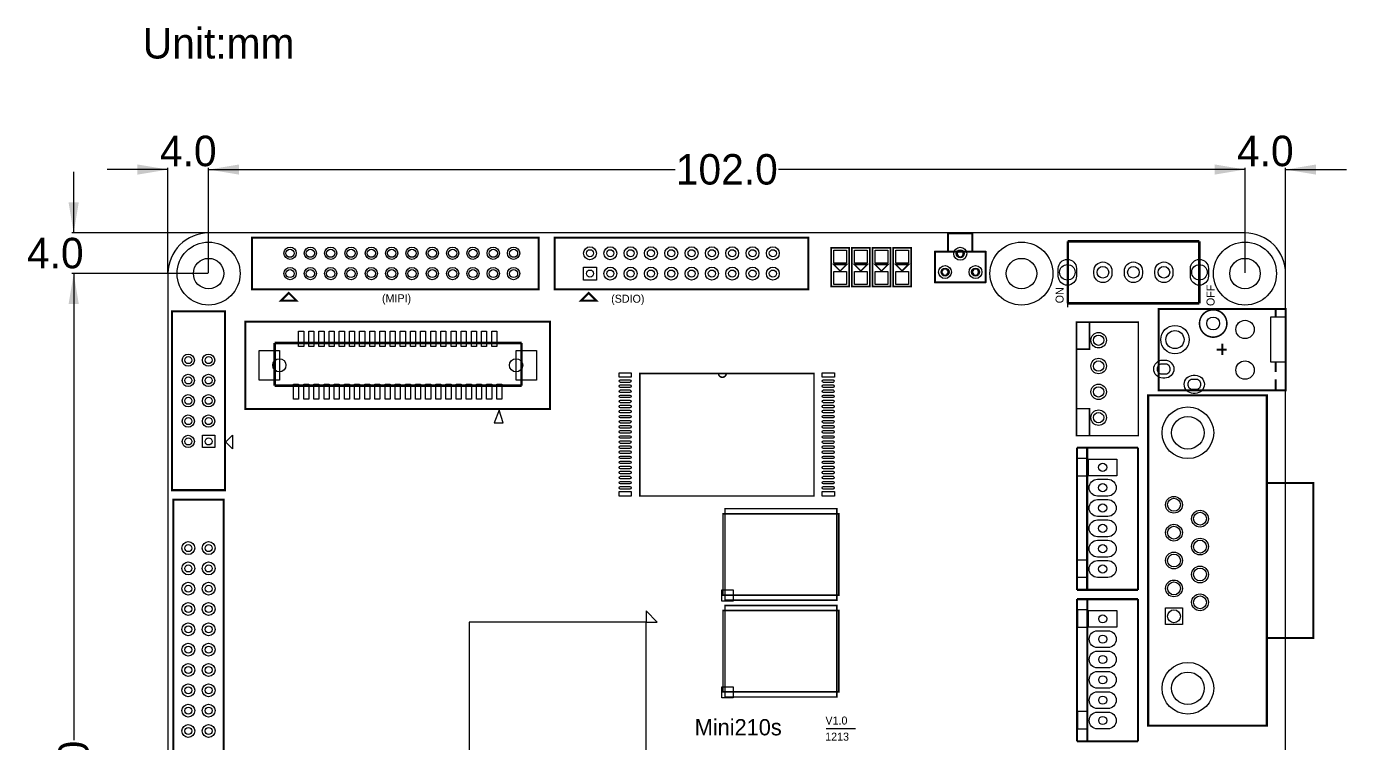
# Model space of a CAD drawing. Extents: x -14 to 116, y -23 to 130.
# Drawn here: x -13.9 to 116, y 59.7 to 130.3 of the extents above; entities that cross this region are included whole.
import ezdxf

# ---------------------------------------------------------------- set-up
doc = ezdxf.new("R2010")
doc.units = 0
doc.header["$MEASUREMENT"] = 0
doc.layers.get('0').update_dxf_attribs({"linetype": 'CONTINUOUS'})
doc.layers.get('Defpoints').update_dxf_attribs({"linetype": 'CONTINUOUS'})
for name, color, linetype in [('CDN_FIGURES', 7, 'CONTINUOUS'), ('DRILL', 1, 'CONTINUOUS'), ('OUTLINE', 6, 'CONTINUOUS'), ('PIN', 3, 'CONTINUOUS'), ('SILK_TOP', 7, 'CONTINUOUS')]:
    doc.layers.add(name, color=color, linetype=linetype)
doc.styles.get("Standard").update_dxf_attribs({"font": 'ARTxt.shx', "height": 3, "bigfont": 'Big_Font.shx'})
doc.dimstyles.get("Standard").update_dxf_attribs({"dimtxt": 0.18, "dimasz": 0.18, "dimexe": 0.18, "dimexo": 0.0625, "dimgap": 0.09, "dimtad": 0, "dimtih": 1, "dimtoh": 1, "dimdec": 4, "dimzin": 0, "dimdsep": 46, "dimtxsty": 'STANDARD', "dimcen": 0.09, "dimadec": 0, "dimazin": 0, "dimtfac": 1, "dimtdec": 4, "dimtofl": 0, "dimtmove": 0, "dimatfit": 3, "dimfxl": 1, "dimtolj": 1, "dimtzin": 0, "dimarcsym": 0})

# ---------------------------------------------------------------- blocks, each defined once
blk = doc.blocks.new('FIGURE_CIRCLE')
at = {"layer": 'CDN_FIGURES'}
blk.add_circle((0, 0), 0.5, dxfattribs=at)
blk = doc.blocks.new('FIGURE_OBLONG')
at = {"layer": 'CDN_FIGURES'}
blk.add_lwpolyline([(-0.5, -0.125), (-0.5, 0.125), (-0.416, 0.375), (-0.25, 0.5), (0.25, 0.5), (0.416, 0.375), (0.5, 0.125), (0.5, -0.125), (0.416, -0.375), (0.25, -0.5), (-0.25, -0.5), (-0.416, -0.375)], close=True, dxfattribs=at)
blk = doc.blocks.new('*D16')
at = {"color": 0, "linetype": 'ByBlock', "lineweight": -2}
for p, q in [((-9.28, 110), (-9.28, 116)), ((3.94, 110), (-9.46, 110)), ((3.94, 106), (-9.46, 106)), ((-9.28, 106), (-9.28, 100))]:
    blk.add_line(p, q, dxfattribs=at)
at = {"color": 0}
for points in [[(-9.78, 113), (-8.78, 113), (-9.28, 110)], [(-8.78, 103), (-9.78, 103), (-9.28, 106)]]:
    blk.add_solid(points, dxfattribs=at)
at = {"layer": 'Defpoints', "color": 0}
for p in [(4, 110), (-9.28, 106), (4, 106)]:
    blk.add_point(p, dxfattribs=at)
at = {"color": 0, "linetype": 'ByBlock', "insert": (-11.09, 108), "char_height": 3, "attachment_point": 5}
blk.add_mtext('\\A1;4.0', dxfattribs=at)
blk = doc.blocks.new('*D17')
at = {"color": 0, "linetype": 'ByBlock', "lineweight": -2}
for p, q in [((3.94, 106), (-9.46, 106)), ((-9.28, 103), (-9.28, 60.09)), ((-9.28, 7.01), (-9.28, 49.91)), ((3.94, 4.01), (-9.46, 4.01))]:
    blk.add_line(p, q, dxfattribs=at)
at = {"color": 0}
for points in [[(-8.78, 103), (-9.78, 103), (-9.28, 106)], [(-9.78, 7.01), (-8.78, 7.01), (-9.28, 4.01)]]:
    blk.add_solid(points, dxfattribs=at)
at = {"layer": 'Defpoints', "color": 0}
for p in [(4, 106), (-9.28, 4.01), (4, 4.01)]:
    blk.add_point(p, dxfattribs=at)
at = {"color": 0, "linetype": 'ByBlock', "insert": (-9.28, 55), "char_height": 3, "attachment_point": 5, "rotation": 90}
blk.add_mtext('\\A1;102.0', dxfattribs=at)
blk = doc.blocks.new('*D19')
at = {"color": 0, "linetype": 'ByBlock', "lineweight": -2}
for p, q in [((0, 116.24), (-6, 116.24)), ((0, 106.06), (0, 116.42)), ((4, 106.06), (4, 116.42)), ((4, 116.24), (10, 116.24))]:
    blk.add_line(p, q, dxfattribs=at)
at = {"color": 0}
for points in [[(-3, 115.74), (-3, 116.74), (0, 116.24)], [(7, 116.74), (7, 115.74), (4, 116.24)]]:
    blk.add_solid(points, dxfattribs=at)
at = {"layer": 'Defpoints', "color": 0}
for p in [(4, 116.24), (0, 106), (4, 106)]:
    blk.add_point(p, dxfattribs=at)
at = {"color": 0, "linetype": 'ByBlock', "insert": (2, 118.05), "char_height": 3, "attachment_point": 5}
blk.add_mtext('\\A1;4.0', dxfattribs=at)
blk = doc.blocks.new('*D20')
at = {"color": 0, "linetype": 'ByBlock', "lineweight": -2}
for p, q in [((4, 106.06), (4, 116.42)), ((7, 116.24), (49.91, 116.24)), ((103.01, 116.24), (60.09, 116.24)), ((106.01, 106.07), (106.01, 116.42))]:
    blk.add_line(p, q, dxfattribs=at)
at = {"color": 0}
for points in [[(7, 116.74), (7, 115.74), (4, 116.24)], [(103.01, 115.74), (103.01, 116.74), (106.01, 116.24)]]:
    blk.add_solid(points, dxfattribs=at)
at = {"layer": 'Defpoints', "color": 0}
for p in [(106.01, 116.24), (4, 106), (106.01, 106.01)]:
    blk.add_point(p, dxfattribs=at)
at = {"color": 0, "linetype": 'ByBlock', "insert": (55, 116.24), "char_height": 3, "attachment_point": 5}
blk.add_mtext('\\A1;102.0', dxfattribs=at)
blk = doc.blocks.new('*D21')
at = {"color": 0, "linetype": 'ByBlock', "lineweight": -2}
for p, q in [((106.01, 116.24), (100.01, 116.24)), ((106.01, 106.07), (106.01, 116.42)), ((110, 106.07), (110, 116.42)), ((110, 116.24), (116, 116.24))]:
    blk.add_line(p, q, dxfattribs=at)
at = {"color": 0}
for points in [[(103.01, 115.74), (103.01, 116.74), (106.01, 116.24)], [(113, 116.74), (113, 115.74), (110, 116.24)]]:
    blk.add_solid(points, dxfattribs=at)
at = {"layer": 'Defpoints', "color": 0}
for p in [(110, 116.24), (106.01, 106.01), (110, 106.01)]:
    blk.add_point(p, dxfattribs=at)
at = {"color": 0, "linetype": 'ByBlock', "insert": (108, 118.05), "char_height": 3, "attachment_point": 5}
blk.add_mtext('\\A1;4.0', dxfattribs=at)

msp = doc.modelspace()

# ---------------------------------------------------------------- linework, layer by layer
at = {"layer": 'OUTLINE'}
msp.add_lwpolyline([(4.003, 0.0005), (105.9967, 0.0005, 0.412951), (109.9998, 4.0035), (109.9998, 105.9922, 0.415886), (105.9967, 110.0003), (4.003, 110.0003, 0.41425), (0, 105.9972), (0, 4.0035, 0.41398), (4.003, 0.0005)], format="xyb", close=True, dxfattribs=at)
at = {"layer": 'PIN'}
for points in [[(65.5239, 108.2906), (66.7939, 108.2906), (66.7939, 107.0206), (65.5239, 107.0206)], [(67.5559, 108.2906), (68.8259, 108.2906), (68.8259, 107.0206), (67.5559, 107.0206)], [(69.5879, 108.2906), (70.8579, 108.2906), (70.8579, 107.0206), (69.5879, 107.0206)], [(71.6199, 108.2906), (72.8899, 108.2906), (72.8899, 107.0206), (71.6199, 107.0206)], [(40.897, 105.3653), (40.897, 106.6353), (42.167, 106.6353), (42.167, 105.3653)], [(65.5239, 106.2078), (66.7939, 106.2078), (66.7939, 104.9378), (65.5239, 104.9378)], [(67.5559, 106.2078), (68.8259, 106.2078), (68.8259, 104.9378), (67.5559, 104.9378)], [(69.5879, 106.2078), (70.8579, 106.2078), (70.8579, 104.9378), (69.5879, 104.9378)], [(71.6199, 106.2078), (72.8899, 106.2078), (72.8899, 104.9378), (71.6199, 104.9378)], [(12.86125, 98.82605), (12.86125, 100.32615), (13.36115, 100.32615), (13.36115, 98.82605)], [(13.86125, 98.82605), (13.86125, 100.32615), (14.36115, 100.32615), (14.36115, 98.82605)], [(14.86125, 98.82605), (14.86125, 100.32615), (15.36115, 100.32615), (15.36115, 98.82605)], [(15.86125, 98.82605), (15.86125, 100.32615), (16.36115, 100.32615), (16.36115, 98.82605)], [(16.86125, 98.82605), (16.86125, 100.32615), (17.36115, 100.32615), (17.36115, 98.82605)], [(17.86125, 98.82605), (17.86125, 100.32615), (18.36115, 100.32615), (18.36115, 98.82605)], [(18.86125, 98.82605), (18.86125, 100.32615), (19.36115, 100.32615), (19.36115, 98.82605)], [(19.86125, 98.82605), (19.86125, 100.32615), (20.36115, 100.32615), (20.36115, 98.82605)], [(20.86125, 98.82605), (20.86125, 100.32615), (21.36115, 100.32615), (21.36115, 98.82605)], [(21.86125, 98.82605), (21.86125, 100.32615), (22.36115, 100.32615), (22.36115, 98.82605)], [(22.86125, 98.82605), (22.86125, 100.32615), (23.36115, 100.32615), (23.36115, 98.82605)], [(23.86125, 98.82605), (23.86125, 100.32615), (24.36115, 100.32615), (24.36115, 98.82605)], [(24.86125, 98.82605), (24.86125, 100.32615), (25.36115, 100.32615), (25.36115, 98.82605)], [(25.86125, 98.82605), (25.86125, 100.32615), (26.36115, 100.32615), (26.36115, 98.82605)], [(26.86125, 98.82605), (26.86125, 100.32615), (27.36115, 100.32615), (27.36115, 98.82605)], [(27.86125, 98.82605), (27.86125, 100.32615), (28.36115, 100.32615), (28.36115, 98.82605)], [(28.86125, 98.82605), (28.86125, 100.32615), (29.36115, 100.32615), (29.36115, 98.82605)], [(29.86125, 98.82605), (29.86125, 100.32615), (30.36115, 100.32615), (30.36115, 98.82605)], [(30.86125, 98.82605), (30.86125, 100.32615), (31.36115, 100.32615), (31.36115, 98.82605)], [(31.86125, 98.82605), (31.86125, 100.32615), (32.36115, 100.32615), (32.36115, 98.82605)], [(8.9611, 95.52625), (8.9611, 98.42615), (10.9611, 98.42615), (10.9611, 95.52625)], [(34.261, 95.52625), (34.261, 98.42615), (36.261, 98.42615), (36.261, 95.52625)], [(44.39615, 95.79305), (44.39615, 96.24315), (45.59605, 96.24315), (45.59605, 95.79305)], [(64.38595, 95.79305), (64.38595, 96.24315), (65.58585, 96.24315), (65.58585, 95.79305)], [(12.36115, 93.62625), (12.36115, 95.12635), (12.86105, 95.12635), (12.86105, 93.62625)], [(13.36115, 93.62625), (13.36115, 95.12635), (13.86105, 95.12635), (13.86105, 93.62625)], [(14.36115, 93.62625), (14.36115, 95.12635), (14.86105, 95.12635), (14.86105, 93.62625)], [(15.36115, 93.62625), (15.36115, 95.12635), (15.86105, 95.12635), (15.86105, 93.62625)], [(16.36115, 93.62625), (16.36115, 95.12635), (16.86105, 95.12635), (16.86105, 93.62625)], [(17.36115, 93.62625), (17.36115, 95.12635), (17.86105, 95.12635), (17.86105, 93.62625)], [(18.36115, 93.62625), (18.36115, 95.12635), (18.86105, 95.12635), (18.86105, 93.62625)], [(19.36115, 93.62625), (19.36115, 95.12635), (19.86105, 95.12635), (19.86105, 93.62625)], [(20.36115, 93.62625), (20.36115, 95.12635), (20.86105, 95.12635), (20.86105, 93.62625)], [(21.36115, 93.62625), (21.36115, 95.12635), (21.86105, 95.12635), (21.86105, 93.62625)], [(22.36115, 93.62625), (22.36115, 95.12635), (22.86105, 95.12635), (22.86105, 93.62625)], [(23.36115, 93.62625), (23.36115, 95.12635), (23.86105, 95.12635), (23.86105, 93.62625)], [(24.36115, 93.62625), (24.36115, 95.12635), (24.86105, 95.12635), (24.86105, 93.62625)], [(25.36115, 93.62625), (25.36115, 95.12635), (25.86105, 95.12635), (25.86105, 93.62625)], [(26.36115, 93.62625), (26.36115, 95.12635), (26.86105, 95.12635), (26.86105, 93.62625)], [(27.36115, 93.62625), (27.36115, 95.12635), (27.86105, 95.12635), (27.86105, 93.62625)], [(28.36115, 93.62625), (28.36115, 95.12635), (28.86105, 95.12635), (28.86105, 93.62625)], [(29.36115, 93.62625), (29.36115, 95.12635), (29.86105, 95.12635), (29.86105, 93.62625)], [(30.36105, 93.62625), (30.36105, 95.12635), (30.86095, 95.12635), (30.86095, 93.62625)], [(31.36105, 93.62625), (31.36105, 95.12635), (31.86095, 95.12635), (31.86095, 93.62625)], [(32.36105, 93.62625), (32.36105, 95.12635), (32.86095, 95.12635), (32.86095, 93.62625)], [(3.40005, 90.08445), (4.59995, 90.08445), (4.59995, 88.88455), (3.40005, 88.88455)], [(90.59035, 87.7514), (93.39045, 87.7514), (93.39045, 86.1004), (90.59035, 86.1004)], [(44.39615, 84.09665), (44.39615, 84.54675), (45.59605, 84.54675), (45.59605, 84.09665)], [(64.38595, 84.09665), (64.38595, 84.54675), (65.58585, 84.54675), (65.58585, 84.09665)], [(90.60005, 72.8416), (93.40015, 72.8416), (93.40015, 71.1906), (90.60005, 71.1906)], [(99.8334, 73.0994), (99.8334, 71.4484), (98.1824, 71.4484), (98.1824, 73.0994)]]:
    msp.add_lwpolyline(points, close=True, dxfattribs=at)
for points in [[(87.6276, 105.7463), (87.6276, 106.5083, -1), (89.4056, 106.5083), (89.4056, 105.7463, -1)], [(91.1275, 106.0003), (91.1275, 106.2543, -1), (92.9055, 106.2543), (92.9055, 106.0003, -1)], [(94.1275, 106.0003), (94.1275, 106.2543, -1), (95.9055, 106.2543), (95.9055, 106.0003, -1)], [(97.1275, 106.0003), (97.1275, 106.2543, -1), (98.9055, 106.2543), (98.9055, 106.0003, -1)], [(100.6276, 105.7463), (100.6276, 106.5083, -1), (102.4056, 106.5083), (102.4056, 105.7463, -1)], [(97.9074, 97.4893), (98.1106, 97.4893, -1), (98.1106, 95.7113), (97.9074, 95.7113, -1)], [(45.466, 95.2929), (44.5262, 95.2929, -1), (44.5262, 95.5469), (45.466, 95.5469, -1)], [(45.466, 94.7928), (44.5262, 94.7928, -1), (44.5262, 95.0468), (45.466, 95.0468, -1)], [(65.4558, 95.2929), (64.516, 95.2929, -1), (64.516, 95.5469), (65.4558, 95.5469, -1)], [(65.4558, 94.7928), (64.516, 94.7928, -1), (64.516, 95.0468), (65.4558, 95.0468, -1)], [(100.9074, 95.9893), (101.1106, 95.9893, -1), (101.1106, 94.2113), (100.9074, 94.2113, -1)], [(45.466, 94.2929), (44.5262, 94.2929, -1), (44.5262, 94.5469), (45.466, 94.5469, -1)], [(45.466, 93.7928), (44.5262, 93.7928, -1), (44.5262, 94.0468), (45.466, 94.0468, -1)], [(65.4558, 94.2929), (64.516, 94.2929, -1), (64.516, 94.5469), (65.4558, 94.5469, -1)], [(65.4558, 93.7928), (64.516, 93.7928, -1), (64.516, 94.0468), (65.4558, 94.0468, -1)], [(45.466, 93.2929), (44.5262, 93.2929, -1), (44.5262, 93.5469), (45.466, 93.5469, -1)], [(45.466, 92.7928), (44.5262, 92.7928, -1), (44.5262, 93.0468), (45.466, 93.0468, -1)], [(45.466, 92.2929), (44.5262, 92.2929, -1), (44.5262, 92.5469), (45.466, 92.5469, -1)], [(65.4558, 93.2929), (64.516, 93.2929, -1), (64.516, 93.5469), (65.4558, 93.5469, -1)], [(65.4558, 92.7928), (64.516, 92.7928, -1), (64.516, 93.0468), (65.4558, 93.0468, -1)], [(65.4558, 92.2929), (64.516, 92.2929, -1), (64.516, 92.5469), (65.4558, 92.5469, -1)], [(45.466, 91.7928), (44.5262, 91.7928, -1), (44.5262, 92.0468), (45.466, 92.0468, -1)], [(45.466, 91.2929), (44.5262, 91.2929, -1), (44.5262, 91.5469), (45.466, 91.5469, -1)], [(45.466, 90.7928), (44.5262, 90.7928, -1), (44.5262, 91.0468), (45.466, 91.0468, -1)], [(65.4558, 91.7928), (64.516, 91.7928, -1), (64.516, 92.0468), (65.4558, 92.0468, -1)], [(65.4558, 91.2929), (64.516, 91.2929, -1), (64.516, 91.5469), (65.4558, 91.5469, -1)], [(65.4558, 90.7928), (64.516, 90.7928, -1), (64.516, 91.0468), (65.4558, 91.0468, -1)], [(45.466, 90.2929), (44.5262, 90.2929, -1), (44.5262, 90.5469), (45.466, 90.5469, -1)], [(45.466, 89.7928), (44.5262, 89.7928, -1), (44.5262, 90.0468), (45.466, 90.0468, -1)], [(65.4558, 90.2929), (64.516, 90.2929, -1), (64.516, 90.5469), (65.4558, 90.5469, -1)], [(65.4558, 89.7928), (64.516, 89.7928, -1), (64.516, 90.0468), (65.4558, 90.0468, -1)], [(45.466, 89.2929), (44.5262, 89.2929, -1), (44.5262, 89.5469), (45.466, 89.5469, -1)], [(45.466, 88.7928), (44.5262, 88.7928, -1), (44.5262, 89.0468), (45.466, 89.0468, -1)], [(45.466, 88.2929), (44.5262, 88.2929, -1), (44.5262, 88.5469), (45.466, 88.5469, -1)], [(65.4558, 89.2929), (64.516, 89.2929, -1), (64.516, 89.5469), (65.4558, 89.5469, -1)], [(65.4558, 88.7928), (64.516, 88.7928, -1), (64.516, 89.0468), (65.4558, 89.0468, -1)], [(65.4558, 88.2929), (64.516, 88.2929, -1), (64.516, 88.5469), (65.4558, 88.5469, -1)], [(45.466, 87.7928), (44.5262, 87.7928, -1), (44.5262, 88.0468), (45.466, 88.0468, -1)], [(45.466, 87.2929), (44.5262, 87.2929, -1), (44.5262, 87.5469), (45.466, 87.5469, -1)], [(65.4558, 87.7928), (64.516, 87.7928, -1), (64.516, 88.0468), (65.4558, 88.0468, -1)], [(65.4558, 87.2929), (64.516, 87.2929, -1), (64.516, 87.5469), (65.4558, 87.5469, -1)], [(45.466, 86.7928), (44.5262, 86.7928, -1), (44.5262, 87.0468), (45.466, 87.0468, -1)], [(45.466, 86.2929), (44.5262, 86.2929, -1), (44.5262, 86.5469), (45.466, 86.5469, -1)], [(45.466, 85.7928), (44.5262, 85.7928, -1), (44.5262, 86.0468), (45.466, 86.0468, -1)], [(65.4558, 86.7928), (64.516, 86.7928, -1), (64.516, 87.0468), (65.4558, 87.0468, -1)], [(65.4558, 86.2929), (64.516, 86.2929, -1), (64.516, 86.5469), (65.4558, 86.5469, -1)], [(65.4558, 85.7928), (64.516, 85.7928, -1), (64.516, 86.0468), (65.4558, 86.0468, -1)], [(45.466, 85.2929), (44.5262, 85.2929, -1), (44.5262, 85.5469), (45.466, 85.5469, -1)], [(45.466, 84.7928), (44.5262, 84.7928, -1), (44.5262, 85.0468), (45.466, 85.0468, -1)], [(65.4558, 85.2929), (64.516, 85.2929, -1), (64.516, 85.5469), (65.4558, 85.5469, -1)], [(65.4558, 84.7928), (64.516, 84.7928, -1), (64.516, 85.0468), (65.4558, 85.0468, -1)], [(92.4984, 84.1004), (91.4824, 84.1004, -1), (91.4824, 85.7514), (92.4984, 85.7514, -1)], [(92.4984, 82.1004), (91.4824, 82.1004, -1), (91.4824, 83.7514), (92.4984, 83.7514, -1)], [(92.4984, 80.1004), (91.4824, 80.1004, -1), (91.4824, 81.7514), (92.4984, 81.7514, -1)], [(92.4984, 78.1004), (91.4824, 78.1004, -1), (91.4824, 79.7514), (92.4984, 79.7514, -1)], [(92.4984, 76.1004), (91.4824, 76.1004, -1), (91.4824, 77.7514), (92.4984, 77.7514, -1)], [(92.5081, 69.1906), (91.4921, 69.1906, -1), (91.4921, 70.8416), (92.5081, 70.8416, -1)], [(92.5081, 67.1906), (91.4921, 67.1906, -1), (91.4921, 68.8416), (92.5081, 68.8416, -1)], [(92.5081, 65.1906), (91.4921, 65.1906, -1), (91.4921, 66.8416), (92.5081, 66.8416, -1)], [(92.5081, 63.1906), (91.4921, 63.1906, -1), (91.4921, 64.8416), (92.5081, 64.8416, -1)], [(92.5081, 61.1906), (91.4921, 61.1906, -1), (91.4921, 62.8416), (92.5081, 62.8416, -1)]]:
    msp.add_lwpolyline(points, format="xyb", close=True, dxfattribs=at)
for centre, radius in [((4, 106.0001), 3.09995), ((12.016, 108.0003), 0.59995), ((14.016, 108.0003), 0.59995), ((16.016, 108.0003), 0.59995), ((18.016, 108.0003), 0.59995), ((20.016, 108.0003), 0.59995), ((22.016, 108.0003), 0.59995), ((24.016, 108.0003), 0.59995), ((26.016, 108.0003), 0.59995), ((28.016, 108.0003), 0.59995), ((30.016, 108.0003), 0.59995), ((32.016, 108.0003), 0.59995), ((34.016, 108.0003), 0.59995), ((41.532, 108.0003), 0.635), ((43.532, 108.0003), 0.635), ((45.532, 108.0003), 0.635), ((47.532, 108.0003), 0.635), ((49.532, 108.0003), 0.635), ((51.532, 108.0003), 0.635), ((53.532, 108.0003), 0.635), ((55.532, 108.0003), 0.635), ((57.532, 108.0003), 0.635), ((59.532, 108.0003), 0.635), ((77.978, 107.95), 0.635), ((84.0001, 106.0001), 3.09995), ((106.0001, 106.0001), 3.09995), ((12.016, 106.0003), 0.59995), ((14.016, 106.0003), 0.59995), ((16.016, 106.0003), 0.59995), ((18.016, 106.0003), 0.59995), ((20.016, 106.0003), 0.59995), ((22.016, 106.0003), 0.59995), ((24.016, 106.0003), 0.59995), ((26.016, 106.0003), 0.59995), ((28.016, 106.0003), 0.59995), ((30.016, 106.0003), 0.59995), ((32.016, 106.0003), 0.59995), ((34.016, 106.0003), 0.59995), ((43.532, 106.0003), 0.635), ((45.532, 106.0003), 0.635), ((47.532, 106.0003), 0.635), ((49.532, 106.0003), 0.635), ((51.532, 106.0003), 0.635), ((53.532, 106.0003), 0.635), ((55.532, 106.0003), 0.635), ((57.532, 106.0003), 0.635), ((59.532, 106.0003), 0.635), ((76.4781, 106.1499), 0.635), ((79.4781, 106.1499), 0.635), ((102.87, 101.092), 0.635), ((106.009, 100.5003), 0.9017), ((91.5924, 99.441), 0.762), ((99.109, 99.5003), 1.397), ((2, 97.4845), 0.59995), ((4, 97.4845), 0.59995), ((10.9611, 96.9762), 0.65), ((34.261, 96.9762), 0.65), ((91.5924, 96.901), 0.762), ((106.009, 96.5003), 0.9017), ((2, 95.4845), 0.59995), ((4, 95.4845), 0.59995), ((91.5924, 94.361), 0.762), ((2, 93.4845), 0.59995), ((4, 93.4845), 0.59995), ((91.5924, 91.821), 0.762), ((100.3795, 90.3333), 2.54), ((2, 91.4845), 0.59995), ((4, 91.4845), 0.59995), ((2, 89.4845), 0.59995), ((99.0079, 83.2467), 0.8255), ((101.5733, 81.8751), 0.8255), ((99.0079, 80.5035), 0.8255), ((2, 78.9845), 0.635), ((4, 78.9845), 0.635), ((101.5733, 79.1319), 0.8255), ((99.0079, 77.7603), 0.8255), ((2, 76.9845), 0.635), ((4, 76.9845), 0.635), ((101.5733, 76.3887), 0.8255), ((2, 74.9845), 0.635), ((4, 74.9845), 0.635), ((99.0079, 75.0171), 0.8255), ((101.5733, 73.6455), 0.8255), ((2, 72.9845), 0.635), ((4, 72.9845), 0.635), ((2, 70.9845), 0.635), ((4, 70.9845), 0.635), ((2, 68.9845), 0.635), ((4, 68.9845), 0.635), ((2, 66.9845), 0.635), ((4, 66.9845), 0.635), ((100.3795, 65.1873), 2.54), ((2, 64.9845), 0.635), ((4, 64.9845), 0.635), ((2, 62.9845), 0.635), ((4, 62.9845), 0.635), ((2, 60.9845), 0.635), ((4, 60.9845), 0.635)]:
    msp.add_circle(centre, radius, dxfattribs=at)
at = {"layer": 'SILK_TOP'}
for points, const_width in [([(8.282, 104.4603), (36.48, 104.4603), (36.48, 109.5403), (8.282, 109.5403)], 0.2032), ([(38.052, 104.4603), (63.012, 104.4603), (63.012, 109.5403), (38.052, 109.5403)], 0.2032), ([(67.0479, 108.5446), (67.0479, 104.7346), (65.2699, 104.7346), (65.2699, 108.5446)], 0.1524), ([(69.0799, 108.5446), (69.0799, 104.7346), (67.3019, 104.7346), (67.3019, 108.5446)], 0.1524), ([(71.1119, 108.5446), (71.1119, 104.7346), (69.3339, 104.7346), (69.3339, 108.5446)], 0.1524), ([(73.1439, 108.5446), (73.1439, 104.7346), (71.3659, 104.7346), (71.3659, 108.5446)], 0.1524), ([(66.7939, 106.8936), (65.5239, 106.8936), (66.1589, 106.2586)], 0.1524), ([(68.8259, 106.8936), (67.5559, 106.8936), (68.1909, 106.2586)], 0.1524), ([(70.8579, 106.8936), (69.5879, 106.8936), (70.2229, 106.2586)], 0.1524), ([(72.8899, 106.8936), (71.6199, 106.8936), (72.2549, 106.2586)], 0.1524), ([(11.889, 104.0953), (11.127, 103.3333), (12.651, 103.3333)], 0.2032), ([(41.405, 104.0953), (40.643, 103.3333), (42.167, 103.3333)], 0.2032), ([(5.6, 84.6845), (5.6, 102.2845), (0.4, 102.2845), (0.4, 84.6845)], 0.2032), ([(7.6111, 92.6762), (37.611, 92.6762), (37.611, 101.2762), (7.6111, 101.2762)], 0.1999), ([(110.009, 102.5003), (97.509, 102.5003), (97.509, 94.5003), (110.009, 94.5003)], 0.2), ([(95.504, 90.043), (95.504, 101.219), (89.408, 101.219), (89.408, 90.043)], 0.1524), ([(46.434, 84.1088), (46.434, 96.1738), (63.579, 96.1738), (63.579, 84.1088)], 0.1524), ([(97.4839, 61.5043), (108.1519, 61.5043), (108.1519, 94.0163), (96.4679, 94.0163), (96.4679, 61.5043)], 0.2032), ([(5.4765, 46.2345), (5.4765, 83.7365), (0.5235, 83.7365), (0.5235, 46.2345)], 0.2032), ([(66.025, 74.359), (66.025, 82.359), (54.625, 82.359), (54.625, 74.359)], 0.15), ([(65.825, 73.859), (65.825, 82.859), (54.825, 82.859), (54.825, 73.859)], 0.15), ([(66.025, 64.834), (66.025, 72.834), (54.625, 72.834), (54.625, 64.834)], 0.15), ([(65.825, 64.334), (65.825, 73.334), (54.825, 73.334), (54.825, 64.334)], 0.15)]:
    msp.add_lwpolyline(points, close=True, dxfattribs=dict(at, const_width=const_width))
for points, const_width in [([(76.7281, 109.95, 1), (76.8281, 109.95, 1), (76.7281, 109.95)], 0.1001), ([(76.7281, 109.95, 1), (76.8281, 109.95, 1), (76.7281, 109.95)], 0.1001), ([(79.1281, 109.95, 1), (79.2279, 109.95, 1), (79.1281, 109.95)], 0.1001), ([(79.1281, 109.95, 1), (79.2279, 109.95, 1), (79.1281, 109.95)], 0.1001), ([(75.4281, 108.1499, 1), (75.5279, 108.1499, 1), (75.4281, 108.1499)], 0.1001), ([(75.4281, 108.1499, 1), (75.5279, 108.1499, 1), (75.4281, 108.1499)], 0.1001), ([(76.7281, 108.1499, 1), (76.8281, 108.1499, 1), (76.7281, 108.1499)], 0.1001), ([(79.1281, 108.1499, 1), (79.2279, 108.1499, 1), (79.1281, 108.1499)], 0.1001), ([(80.4281, 108.1499, 1), (80.5279, 108.1499, 1), (80.4281, 108.1499)], 0.1001), ([(80.4281, 108.1499, 1), (80.5279, 108.1499, 1), (80.4281, 108.1499)], 0.1001), ([(75.4281, 105.1499, 1), (75.5279, 105.1499, 1), (75.4281, 105.1499)], 0.1001), ([(75.4281, 105.1499, 1), (75.5279, 105.1499, 1), (75.4281, 105.1499)], 0.1001), ([(80.4281, 105.1499, 1), (80.5279, 105.1499, 1), (80.4281, 105.1499)], 0.1001), ([(80.4281, 105.1499, 1), (80.5279, 105.1499, 1), (80.4281, 105.1499)], 0.1001), ([(104.2162, 101.092, 1), (101.5238, 101.092, 1)], 0.1524)]:
    msp.add_lwpolyline(points, format="xyb", close=True, dxfattribs=dict(at, const_width=const_width))
for points, const_width in [([(79.1782, 109.95), (76.7781, 109.95)], 0.1999), ([(76.7781, 109.95), (76.7781, 108.1499)], 0.1999), ([(79.1782, 109.95), (79.1782, 108.1499)], 0.1999), ([(101.5166, 109.1753), (88.5626, 109.1753)], 0.254), ([(88.5626, 109.1753), (88.5626, 103.0793)], 0.254), ([(101.5166, 109.1753), (101.5166, 103.0793)], 0.254), ([(80.4781, 108.1499), (75.4781, 108.1499)], 0.1999), ([(75.4781, 108.1499), (75.4781, 105.1499)], 0.1999), ([(80.4781, 108.1499), (80.4781, 105.1499)], 0.1999), ([(80.4781, 105.1499), (75.4781, 105.1499)], 0.1999), ([(101.5166, 103.0793), (88.5626, 103.0793)], 0.254), ([(109.009, 101.7003), (109.009, 102.5003)], 0.2), ([(89.4334, 98.552), (90.7034, 98.552), (90.7034, 101.219)], 0.1524), ([(10.4955, 99.1751), (34.7954, 99.1751)], 0.254), ([(10.4955, 94.9752), (10.4955, 99.1751)], 0.254), ([(34.7954, 94.9752), (34.7954, 99.1751)], 0.254), ([(103.759, 98.0003), (103.759, 99.1003)], 0.2), ([(103.209, 98.5003), (104.209, 98.5003)], 0.2), ([(109.009, 96.3003), (109.009, 97.3003)], 0.2), ([(10.4955, 94.9752), (34.7954, 94.9752)], 0.254), ([(109.009, 94.6003), (109.009, 95.6003)], 0.2), ([(89.4334, 92.71), (90.7034, 92.71), (90.7034, 90.043)], 0.1524), ([(89.4654, 88.867), (89.4654, 74.8736)], 0.1999), ([(95.4654, 88.867), (89.4654, 88.867)], 0.1999), ([(90.4654, 88.867), (90.4654, 74.8736)], 0.1999), ([(95.4654, 88.867), (95.4651, 78.7374), (95.4654, 74.8736)], 0.1999), ([(108.1519, 70.1403), (112.7239, 70.1403), (112.7239, 85.3803), (108.1519, 85.3803)], 0.2032), ([(95.4654, 74.8736), (89.4654, 74.8736)], 0.1999), ([(89.4751, 73.9572), (89.4751, 59.9638)], 0.1999), ([(95.4751, 73.9572), (89.4751, 73.9572)], 0.1999), ([(90.4751, 73.9572), (90.4751, 59.9638)], 0.1999), ([(95.4751, 73.9572), (95.4748, 63.8276), (95.4751, 59.9638)], 0.1999), ([(64.77, 61.214), (67.691, 61.214)], 0.1524), ([(95.4751, 59.9638), (89.4751, 59.9638)], 0.1999)]:
    msp.add_lwpolyline(points, dxfattribs=dict(at, const_width=const_width))
for points in [[(77.6272, 107.95, 1), (78.3288, 107.95, 1), (77.6272, 107.95)], [(77.6272, 107.95, 1), (78.3288, 107.95, 1), (77.6272, 107.95)], [(77.678, 107.95, 1), (78.278, 107.95, 1), (77.678, 107.95)], [(76.1271, 106.1499, 1), (76.8289, 106.1499, 1), (76.1271, 106.1499)], [(76.1271, 106.1499, 1), (76.8289, 106.1499, 1), (76.1271, 106.1499)], [(76.1779, 106.1499, 1), (76.7781, 106.1499, 1), (76.1779, 106.1499)], [(79.1274, 106.1499, 1), (79.8289, 106.1499, 1), (79.1274, 106.1499)], [(79.1274, 106.1499, 1), (79.8289, 106.1499, 1), (79.1274, 106.1499)], [(79.1782, 106.1499, 1), (79.7781, 106.1499, 1), (79.1782, 106.1499)]]:
    msp.add_lwpolyline(points, format="xyb", close=True, dxfattribs=at)
for points in [[(11.889, 104.0953), (11.127, 103.3333), (12.651, 103.3333)], [(41.405, 104.0953), (40.643, 103.3333), (42.167, 103.3333)], [(110.009, 97.3003), (110.009, 101.7003), (108.509, 101.7003), (108.509, 97.3003)], [(32.6019, 92.5566), (32.1193, 91.312), (32.9829, 91.312)], [(6.3606, 90.0941), (6.3606, 88.7479), (5.7256, 89.3829), (5.7256, 89.4591)], [(90.4903, 87.806), (89.4903, 87.806), (89.4903, 86.106), (90.4903, 86.106)], [(90.4903, 77.806), (89.4903, 77.806), (89.4903, 76.106), (90.4903, 76.106)], [(54.525, 74.859), (55.625, 74.859), (55.625, 73.759), (54.525, 73.759)], [(47.054, 71.692), (48.154, 71.692), (47.054, 72.792)], [(90.5, 72.8962), (89.5, 72.8962), (89.5, 71.1962), (90.5, 71.1962)], [(29.654, 71.692), (29.654, 54.292), (47.054, 54.292), (47.054, 71.692)], [(54.525, 65.334), (55.625, 65.334), (55.625, 64.234), (54.525, 64.234)], [(90.5, 62.8962), (89.5, 62.8962), (89.5, 61.1962), (90.5, 61.1962)]]:
    msp.add_lwpolyline(points, close=True, dxfattribs=at)
msp.add_lwpolyline([(88.5397, 103.4603), (88.5395, 102.6983)], dxfattribs=at)
msp.add_lwpolyline([(88.5397, 103.4603), (88.5395, 102.6983)], dxfattribs=at)
msp.add_lwpolyline([(88.5397, 103.4603), (88.5395, 102.6983)], dxfattribs=at)
at = {"layer": 'SILK_TOP', "const_width": 0.1524}
msp.add_lwpolyline([(54.181, 96.1738, 0.414214), (54.562, 95.7928, 0.414214), (54.943, 96.1738)], format="xyb", dxfattribs=at)

# ---------------------------------------------------------------- block references
at = {"layer": 'DRILL'}
for p, xscale, yscale in [((12.016, 108.0003), 0.8001, 0.8001), ((14.016, 108.0003), 0.8001, 0.8001), ((16.016, 108.0003), 0.8001, 0.8001), ((18.016, 108.0003), 0.8001, 0.8001), ((20.016, 108.0003), 0.8001, 0.8001), ((22.016, 108.0003), 0.8001, 0.8001), ((24.016, 108.0003), 0.8001, 0.8001), ((26.016, 108.0003), 0.8001, 0.8001), ((28.016, 108.0003), 0.8001, 0.8001), ((30.016, 108.0003), 0.8001, 0.8001), ((32.016, 108.0003), 0.8001, 0.8001), ((34.016, 108.0003), 0.8001, 0.8001), ((41.532, 108.0003), 0.7, 0.7), ((43.532, 108.0003), 0.7, 0.7), ((45.532, 108.0003), 0.7, 0.7), ((47.532, 108.0003), 0.7, 0.7), ((49.532, 108.0003), 0.7, 0.7), ((51.532, 108.0003), 0.7, 0.7), ((53.532, 108.0003), 0.7, 0.7), ((55.532, 108.0003), 0.7, 0.7), ((57.532, 108.0003), 0.7, 0.7), ((59.532, 108.0003), 0.7, 0.7), ((77.978, 107.95), 0.7874, 0.7874), ((4, 106.0001), 3, 3), ((84.0001, 106.0001), 3, 3), ((88.5166, 106.1273), 1.524, 1.524), ((92.0165, 106.1273), 1.143, 1.143), ((95.0165, 106.1273), 1.143, 1.143), ((98.0165, 106.1273), 1.143, 1.143), ((101.5166, 106.1273), 1.524, 1.524), ((106.0001, 106.0001), 3, 3), ((12.016, 106.0003), 0.8001, 0.8001), ((14.016, 106.0003), 0.8001, 0.8001), ((16.016, 106.0003), 0.8001, 0.8001), ((18.016, 106.0003), 0.8001, 0.8001), ((20.016, 106.0003), 0.8001, 0.8001), ((22.016, 106.0003), 0.8001, 0.8001), ((24.016, 106.0003), 0.8001, 0.8001), ((26.016, 106.0003), 0.8001, 0.8001), ((28.016, 106.0003), 0.8001, 0.8001), ((30.016, 106.0003), 0.8001, 0.8001), ((32.016, 106.0003), 0.8001, 0.8001), ((34.016, 106.0003), 0.8001, 0.8001), ((41.532, 106.0003), 0.7, 0.7), ((43.532, 106.0003), 0.7, 0.7), ((45.532, 106.0003), 0.7, 0.7), ((47.532, 106.0003), 0.7, 0.7), ((49.532, 106.0003), 0.7, 0.7), ((51.532, 106.0003), 0.7, 0.7), ((53.532, 106.0003), 0.7, 0.7), ((55.532, 106.0003), 0.7, 0.7), ((57.532, 106.0003), 0.7, 0.7), ((59.532, 106.0003), 0.7, 0.7), ((76.4781, 106.1499), 0.7874, 0.7874), ((79.4781, 106.1499), 0.7874, 0.7874), ((106.009, 100.5003), 1.8034, 1.8034), ((99.109, 99.5003), 1.778, 1.778), ((91.5924, 99.441), 1.016, 1.016), ((2, 97.4845), 0.7, 0.7), ((4, 97.4845), 0.7, 0.7), ((10.9611, 96.9762), 1.3, 1.3), ((34.261, 96.9762), 1.3, 1.3), ((91.5924, 96.901), 1.016, 1.016), ((106.009, 96.5003), 1.8034, 1.8034), ((2, 95.4845), 0.7, 0.7), ((4, 95.4845), 0.7, 0.7), ((91.5924, 94.361), 1.016, 1.016), ((2, 93.4845), 0.7, 0.7), ((4, 93.4845), 0.7, 0.7), ((91.5924, 91.821), 1.016, 1.016), ((2, 91.4845), 0.7, 0.7), ((4, 91.4845), 0.7, 0.7), ((100.3795, 90.3333), 3.2004, 3.2004), ((2, 89.4845), 0.7, 0.7), ((4, 89.4845), 0.7, 0.7), ((91.9904, 86.9259), 0.8001, 0.8001), ((91.9904, 84.9259), 0.8001, 0.8001), ((91.9904, 82.9259), 0.8001, 0.8001), ((99.0079, 83.2467), 1.27, 1.27), ((101.5733, 81.8751), 1.27, 1.27), ((91.9904, 80.9259), 0.8001, 0.8001), ((99.0079, 80.5035), 1.27, 1.27), ((2, 78.9845), 0.7, 0.7), ((4, 78.9845), 0.7, 0.7), ((91.9904, 78.9259), 0.8001, 0.8001), ((101.5733, 79.1319), 1.27, 1.27), ((99.0079, 77.7603), 1.27, 1.27), ((2, 76.9845), 0.7, 0.7), ((4, 76.9845), 0.7, 0.7), ((91.9904, 76.9259), 0.8001, 0.8001), ((101.5733, 76.3887), 1.27, 1.27), ((99.0079, 75.0171), 1.27, 1.27), ((2, 74.9845), 0.7, 0.7), ((4, 74.9845), 0.7, 0.7), ((101.5733, 73.6455), 1.27, 1.27), ((2, 72.9845), 0.7, 0.7), ((4, 72.9845), 0.7, 0.7), ((99.0079, 72.2739), 1.27, 1.27), ((92.0001, 72.0161), 0.8001, 0.8001), ((2, 70.9845), 0.7, 0.7), ((4, 70.9845), 0.7, 0.7), ((92.0001, 70.0161), 0.8001, 0.8001), ((2, 68.9845), 0.7, 0.7), ((4, 68.9845), 0.7, 0.7), ((92.0001, 68.0161), 0.8001, 0.8001), ((2, 66.9845), 0.7, 0.7), ((4, 66.9845), 0.7, 0.7), ((92.0001, 66.0161), 0.8001, 0.8001), ((100.3795, 65.1873), 3.2004, 3.2004), ((2, 64.9845), 0.7, 0.7), ((4, 64.9845), 0.7, 0.7), ((92.0001, 64.0161), 0.8001, 0.8001), ((2, 62.9845), 0.7, 0.7), ((4, 62.9845), 0.7, 0.7), ((92.0001, 62.0161), 0.8001, 0.8001), ((2, 60.9845), 0.7, 0.7), ((4, 60.9845), 0.7, 0.7)]:
    msp.add_blockref('FIGURE_CIRCLE', p, dxfattribs=dict(at, xscale=xscale, yscale=yscale))
at = {"layer": 'DRILL', "xscale": 1.2192, "yscale": 1.016, "rotation": 180}
for p in [(98.009, 96.6003), (101.009, 95.1003)]:
    msp.add_blockref('FIGURE_OBLONG', p, dxfattribs=at)

# ---------------------------------------------------------------- texts
at = {"linetype": 'ByBlock'}
msp.add_text('Unit:mm', height=3, dxfattribs=at).set_placement((-2.48129, 127.16788))
at = {"layer": 'SILK_TOP'}
for s, height, p in [('(MIPI)', 0.7874, (21.0642, 103.179)), ('(SDIO)', 0.7874, (43.6194, 103.1316)), ('V1.0', 0.7874, (64.7065, 61.617)), ('Mini210s', 1.6002, (51.8414, 60.5536)), ('1213', 0.7874, (64.6836, 60.0295))]:
    msp.add_text(s, height=height, dxfattribs=at).set_placement(p)
for s, p in [('ON', (88.1465, 103.0732)), ('OFF', (103.0055, 102.8065))]:
    msp.add_text(s, height=0.7874, rotation=90, dxfattribs=at).set_placement(p)

# ---------------------------------------------------------------- dimensions: what is measured, and where the dimension line sits
at = {"linetype": 'ByBlock'}
for base, p1, p2, picture, middle in [((4.0028, 116.23675), (0, 106.0001), (4.0028, 105.9975), '*D19', (2.0014, 118.05175)), ((109.9998, 116.23675), (106.0056, 106.00609), (109.9998, 106.00609), '*D21', (108.0027, 118.05175)), ((106.0056, 116.23675), (4.0028, 105.9975), (106.0056, 106.00609), '*D20', (55.0042, 116.23675))]:
    dim = msp.add_linear_dim(base=base, p1=p1, p2=p2, dimstyle='Standard', override={"dimasz": 3, "dimtih": 0, "dimdec": 1, "dimtdec": 1, "dimtmove": 2}, dxfattribs=at)
    dim.commit()
    dim.dimension.update_dxf_attribs({"geometry": picture, "text_midpoint": middle})
for base, p1, p2, picture, middle in [((-9.27766, 106.0001), (4.003, 110.0003), (4, 106.0001), '*D16', (-11.09266, 108.0002)), ((-9.27766, 4.0051), (4, 106.0001), (4.0046, 4.0051), '*D17', (-9.27766, 55.0026))]:
    dim = msp.add_linear_dim(base=base, p1=p1, p2=p2, angle=90, dimstyle='Standard', override={"dimasz": 3, "dimtih": 0, "dimdec": 1, "dimtdec": 1, "dimtmove": 2}, dxfattribs=at)
    dim.commit()
    dim.dimension.update_dxf_attribs({"geometry": picture, "text_midpoint": middle})

doc.saveas('drawing.dxf')
